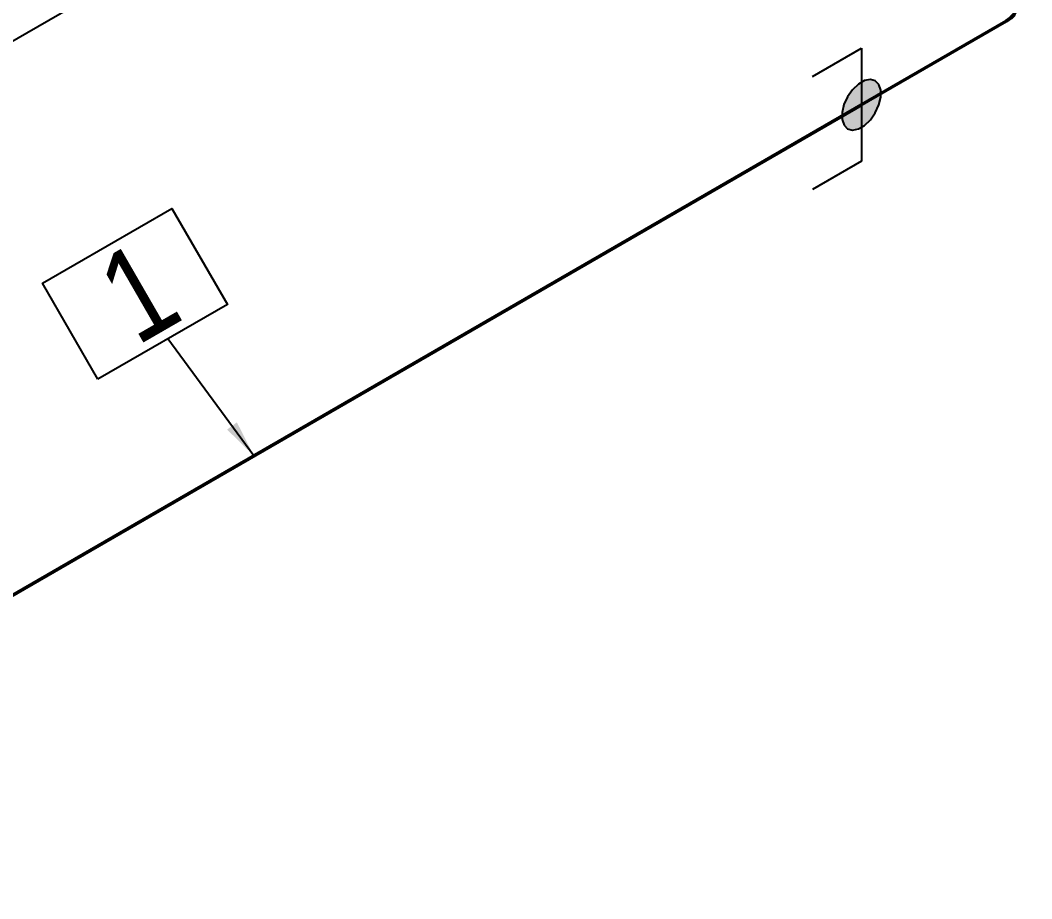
# Model space of a CAD drawing. Header units: millimetres. Extents: x 0 to 594, y 0 to 420.
# Drawn here: x 165.89 to 193.29, y 243.63 to 267.41 of the extents above; entities that cross this region are included whole.
import ezdxf
from ezdxf import colors
from ezdxf.entities.mleader import LeaderData, LeaderLine
from ezdxf.enums import TextEntityAlignment as Align
from ezdxf.math import Vec2, Vec3

# ---------------------------------------------------------------- set-up
doc = ezdxf.new("R2010")
doc.units = ezdxf.units.MM
doc.header["$LTSCALE"] = 0.25
for name, color, linetype in [('용접', 1, 'Continuous'), ('주석', 7, 'Continuous'), ('치수', 1, 'Continuous')]:
    doc.layers.add(name, color=color, linetype=linetype)
doc.layers.add('파이프 작은 보어', color=30, linetype='Continuous', lineweight=50)
doc.styles.add('AdskIsoAnnotation', font='arial.ttf', dxfattribs={"width": 0.8, "height": 1})
doc.styles.add('AdskIsoMetric', font='arial.ttf', dxfattribs={"width": 0.8, "height": 2.5})
doc.styles.add('AdskIsoMetric30', font='arial.ttf', dxfattribs={"width": 0.8, "oblique": 30, "height": 2.5})
doc.styles.get("Standard").update_dxf_attribs({"font": 'arial.ttf'})
doc.dimstyles.new('AdskIsoMetric', dxfattribs={"dimtxt": 2.5, "dimasz": 2.5, "dimexe": 1, "dimexo": 2, "dimgap": 0.8, "dimtad": 1, "dimdec": 0, "dimrnd": 1, "dimzin": 0, "dimdsep": 46, "dimtxsty": 'AdskIsoMetric', "dimcen": 0, "dimclrt": 7, "dimadec": 0, "dimazin": 0, "dimtfac": 1, "dimtdec": 0, "dimtmove": 1, "dimatfit": 3, "dimfxl": 0, "dimfrac": 2, "dimtolj": 1, "dimtzin": 0, "dimarcsym": 0})

# ---------------------------------------------------------------- blocks, each defined once
blk = doc.blocks.new('*D76')
at = {"layer": 'Defpoints', "color": 0}
for p in [(193.288, 282.78), (193.288, 267.78), (151.45, 243.625)]:
    blk.add_point(p, dxfattribs=at)
at = {"layer": '치수', "color": 0, "lineweight": -2}
for p, q in [((193.288, 270.09), (193.288, 283.935)), ((153.615, 259.875), (191.123, 281.53)), ((151.45, 245.935), (151.45, 259.78))]:
    blk.add_line(p, q, dxfattribs=at)
at = {"layer": '치수', "color": 0}
for points in [[(190.915, 281.891), (191.331, 281.17), (193.288, 282.78)], [(153.407, 260.236), (153.823, 259.514), (151.45, 258.625)]]:
    blk.add_solid(points, dxfattribs=at)
at = {"layer": '치수', "color": 7, "insert": (172.369, 273.32), "char_height": 2.5, "attachment_point": 5, "rotation": 30, "style": 'AdskIsoMetric30'}
blk.add_mtext('\\A1;4792', dxfattribs=at)
blk = doc.blocks.new('엘보우-15-Iso2DSkew90')
at = {"color": 0, "linetype": 'ByBlock', "lineweight": -2, "extrusion": (0, 0.816497, 0.57735)}
for p, q in [((-0.691, 0.399), (-5.303, 3.062)), ((-5.303, -3.062), (-0.691, -0.399))]:
    blk.add_line(p, q, dxfattribs=at)
at = {"linetype": 'ByBlock'}
blk.add_ellipse((-1.382, 0), major_axis=(-0.977, 0), ratio=0.57735, start_param=2.356194, end_param=3.926991, dxfattribs=at)
blk = doc.blocks.new('SocketWeld-1-IsoLeft')
blk.add_hatch(color=256).paths.add_polyline_path([(-0.0294, -0.0234), (-0.0291, -0.0234), (-0.0288, -0.0235), (-0.0285, -0.0236), (-0.0283, -0.0237), (-0.028, -0.0238), (-0.0277, -0.0239), (-0.0274, -0.0239), (-0.0271, -0.024), (-0.0268, -0.0241), (-0.0265, -0.0242), (-0.0263, -0.0243), (-0.026, -0.0244), (-0.0257, -0.0244), (-0.0254, -0.0245), (-0.0251, -0.0246), (-0.0248, -0.0247), (-0.0246, -0.0248), (-0.0243, -0.0249), (-0.024, -0.0249), (-0.0237, -0.025), (-0.0234, -0.0251), (-0.0231, -0.0252), (-0.0228, -0.0253), (-0.0226, -0.0254), (-0.0223, -0.0254), (-0.022, -0.0255), (-0.0217, -0.0256), (-0.0214, -0.0257), (-0.0211, -0.0258), (-0.0209, -0.0259), (-0.0206, -0.0259), (-0.0203, -0.026), (-0.02, -0.0261), (-0.0197, -0.0262), (-0.0194, -0.0263), (-0.0191, -0.0264), (-0.0189, -0.0265), (-0.0186, -0.0265), (-0.0183, -0.0266), (-0.018, -0.0267), (-0.0177, -0.0268), (-0.0174, -0.0269), (-0.0172, -0.027), (-0.0169, -0.027), (-0.0166, -0.0271), (-0.0163, -0.0272), (-0.016, -0.0273), (-0.0157, -0.0274), (-0.0155, -0.0275), (-0.0155, -0.0275), (-0.0151, -0.0275), (-0.0148, -0.0275), (-0.0145, -0.0275), (-0.0142, -0.0276), (-0.0139, -0.0276), (-0.0136, -0.0276), (-0.0132, -0.0277), (-0.0129, -0.0277), (-0.0126, -0.0277), (-0.0123, -0.0277), (-0.012, -0.0278), (-0.0117, -0.0278), (-0.0114, -0.0278), (-0.011, -0.0279), (-0.0107, -0.0279), (-0.0104, -0.0279), (-0.0101, -0.0279), (-0.0098, -0.028), (-0.0095, -0.028), (-0.0091, -0.028), (-0.0088, -0.0281), (-0.0085, -0.0281), (-0.0082, -0.0281), (-0.0079, -0.0281), (-0.0076, -0.0282), (-0.0073, -0.0282), (-0.0069, -0.0282), (-0.0066, -0.0283), (-0.0063, -0.0283), (-0.006, -0.0283), (-0.0057, -0.0283), (-0.0054, -0.0284), (-0.005, -0.0284), (-0.0047, -0.0284), (-0.0044, -0.0285), (-0.0041, -0.0285), (-0.0038, -0.0285), (-0.0035, -0.0286), (-0.0032, -0.0286), (-0.0028, -0.0286), (-0.0025, -0.0286), (-0.0022, -0.0287), (-0.0019, -0.0287), (-0.0016, -0.0287), (-0.0013, -0.0288), (-0.0009, -0.0288), (-0.0006, -0.0288), (-0.0003, -0.0288), (0, -0.0289), (0, -0.0289), (0.0003, -0.0288), (0.0006, -0.0288), (0.0009, -0.0288), (0.0013, -0.0288), (0.0016, -0.0287), (0.0019, -0.0287), (0.0022, -0.0287), (0.0025, -0.0286), (0.0028, -0.0286), (0.0032, -0.0286), (0.0035, -0.0286), (0.0038, -0.0285), (0.0041, -0.0285), (0.0044, -0.0285), (0.0047, -0.0284), (0.005, -0.0284), (0.0054, -0.0284), (0.0057, -0.0283), (0.006, -0.0283), (0.0063, -0.0283), (0.0066, -0.0283), (0.0069, -0.0282), (0.0073, -0.0282), (0.0076, -0.0282), (0.0079, -0.0281), (0.0082, -0.0281), (0.0085, -0.0281), (0.0088, -0.0281), (0.0091, -0.028), (0.0095, -0.028), (0.0098, -0.028), (0.0101, -0.0279), (0.0104, -0.0279), (0.0107, -0.0279), (0.011, -0.0279), (0.0114, -0.0278), (0.0117, -0.0278), (0.012, -0.0278), (0.0123, -0.0277), (0.0126, -0.0277), (0.0129, -0.0277), (0.0132, -0.0277), (0.0136, -0.0276), (0.0139, -0.0276), (0.0142, -0.0276), (0.0145, -0.0275), (0.0148, -0.0275), (0.0151, -0.0275), (0.0155, -0.0275), (0.0155, -0.0275), (0.0157, -0.0274), (0.016, -0.0273), (0.0163, -0.0272), (0.0166, -0.0271), (0.0169, -0.027), (0.0172, -0.027), (0.0174, -0.0269), (0.0177, -0.0268), (0.018, -0.0267), (0.0183, -0.0266), (0.0186, -0.0265), (0.0189, -0.0265), (0.0191, -0.0264), (0.0194, -0.0263), (0.0197, -0.0262), (0.02, -0.0261), (0.0203, -0.026), (0.0206, -0.0259), (0.0209, -0.0259), (0.0211, -0.0258), (0.0214, -0.0257), (0.0217, -0.0256), (0.022, -0.0255), (0.0223, -0.0254), (0.0226, -0.0254), (0.0228, -0.0253), (0.0231, -0.0252), (0.0234, -0.0251), (0.0237, -0.025), (0.024, -0.0249), (0.0243, -0.0249), (0.0246, -0.0248), (0.0248, -0.0247), (0.0251, -0.0246), (0.0254, -0.0245), (0.0257, -0.0244), (0.026, -0.0244), (0.0263, -0.0243), (0.0265, -0.0242), (0.0268, -0.0241), (0.0271, -0.024), (0.0274, -0.0239), (0.0277, -0.0239), (0.028, -0.0238), (0.0283, -0.0237), (0.0285, -0.0236), (0.0288, -0.0235), (0.0291, -0.0234), (0.0294, -0.0234), (0.0294, -0.0234), (0.0296, -0.0232), (0.0298, -0.0231), (0.0301, -0.023), (0.0303, -0.0228), (0.0305, -0.0227), (0.0307, -0.0226), (0.031, -0.0224), (0.0312, -0.0223), (0.0314, -0.0222), (0.0316, -0.0221), (0.0319, -0.0219), (0.0321, -0.0218), (0.0323, -0.0217), (0.0325, -0.0215), (0.0328, -0.0214), (0.033, -0.0213), (0.0332, -0.0211), (0.0335, -0.021), (0.0337, -0.0209), (0.0339, -0.0207), (0.0341, -0.0206), (0.0344, -0.0205), (0.0346, -0.0204), (0.0348, -0.0202), (0.035, -0.0201), (0.0353, -0.02), (0.0355, -0.0198), (0.0357, -0.0197), (0.0359, -0.0196), (0.0362, -0.0194), (0.0364, -0.0193), (0.0366, -0.0192), (0.0368, -0.0191), (0.0371, -0.0189), (0.0373, -0.0188), (0.0375, -0.0187), (0.0377, -0.0185), (0.038, -0.0184), (0.0382, -0.0183), (0.0384, -0.0181), (0.0386, -0.018), (0.0389, -0.0179), (0.0391, -0.0177), (0.0393, -0.0176), (0.0395, -0.0175), (0.0398, -0.0174), (0.04, -0.0172), (0.0402, -0.0171), (0.0405, -0.017), (0.0405, -0.017), (0.0406, -0.0168), (0.0407, -0.0166), (0.0409, -0.0165), (0.041, -0.0163), (0.0412, -0.0161), (0.0413, -0.016), (0.0415, -0.0158), (0.0416, -0.0157), (0.0418, -0.0155), (0.0419, -0.0153), (0.042, -0.0152), (0.0422, -0.015), (0.0423, -0.0148), (0.0425, -0.0147), (0.0426, -0.0145), (0.0428, -0.0143), (0.0429, -0.0142), (0.0431, -0.014), (0.0432, -0.0138), (0.0433, -0.0137), (0.0435, -0.0135), (0.0436, -0.0134), (0.0438, -0.0132), (0.0439, -0.013), (0.0441, -0.0129), (0.0442, -0.0127), (0.0444, -0.0125), (0.0445, -0.0124), (0.0447, -0.0122), (0.0448, -0.012), (0.0449, -0.0119), (0.0451, -0.0117), (0.0452, -0.0115), (0.0454, -0.0114), (0.0455, -0.0112), (0.0457, -0.0111), (0.0458, -0.0109), (0.046, -0.0107), (0.0461, -0.0106), (0.0462, -0.0104), (0.0464, -0.0102), (0.0465, -0.0101), (0.0467, -0.0099), (0.0468, -0.0097), (0.047, -0.0096), (0.0471, -0.0094), (0.0473, -0.0092), (0.0474, -0.0091), (0.0476, -0.0089), (0.0476, -0.0089), (0.0476, -0.0087), (0.0477, -0.0086), (0.0477, -0.0084), (0.0478, -0.0082), (0.0478, -0.008), (0.0479, -0.0078), (0.0479, -0.0076), (0.048, -0.0075), (0.048, -0.0073), (0.0481, -0.0071), (0.0481, -0.0069), (0.0482, -0.0067), (0.0482, -0.0066), (0.0483, -0.0064), (0.0483, -0.0062), (0.0484, -0.006), (0.0484, -0.0058), (0.0485, -0.0056), (0.0485, -0.0055), (0.0486, -0.0053), (0.0486, -0.0051), (0.0487, -0.0049), (0.0487, -0.0047), (0.0488, -0.0046), (0.0488, -0.0044), (0.0489, -0.0042), (0.0489, -0.004), (0.049, -0.0038), (0.049, -0.0036), (0.0491, -0.0035), (0.0491, -0.0033), (0.0492, -0.0031), (0.0492, -0.0029), (0.0493, -0.0027), (0.0493, -0.0025), (0.0494, -0.0024), (0.0494, -0.0022), (0.0495, -0.002), (0.0495, -0.0018), (0.0496, -0.0016), (0.0496, -0.0015), (0.0497, -0.0013), (0.0497, -0.0011), (0.0498, -0.0009), (0.0498, -0.0007), (0.0499, -0.0005), (0.0499, -0.0004), (0.05, -0.0002), (0.05, 0), (0.05, 0), (0.05, 0.0002), (0.0499, 0.0004), (0.0499, 0.0005), (0.0498, 0.0007), (0.0498, 0.0009), (0.0497, 0.0011), (0.0497, 0.0013), (0.0496, 0.0015), (0.0496, 0.0016), (0.0495, 0.0018), (0.0495, 0.002), (0.0494, 0.0022), (0.0494, 0.0024), (0.0493, 0.0025), (0.0493, 0.0027), (0.0492, 0.0029), (0.0492, 0.0031), (0.0491, 0.0033), (0.0491, 0.0035), (0.049, 0.0036), (0.049, 0.0038), (0.0489, 0.004), (0.0489, 0.0042), (0.0488, 0.0044), (0.0488, 0.0046), (0.0487, 0.0047), (0.0487, 0.0049), (0.0486, 0.0051), (0.0486, 0.0053), (0.0485, 0.0055), (0.0485, 0.0056), (0.0484, 0.0058), (0.0484, 0.006), (0.0483, 0.0062), (0.0483, 0.0064), (0.0482, 0.0066), (0.0482, 0.0067), (0.0481, 0.0069), (0.0481, 0.0071), (0.048, 0.0073), (0.048, 0.0075), (0.0479, 0.0076), (0.0479, 0.0078), (0.0478, 0.008), (0.0478, 0.0082), (0.0477, 0.0084), (0.0477, 0.0086), (0.0476, 0.0087), (0.0476, 0.0089), (0.0476, 0.0089), (0.0474, 0.0091), (0.0473, 0.0092), (0.0471, 0.0094), (0.047, 0.0096), (0.0468, 0.0097), (0.0467, 0.0099), (0.0465, 0.0101), (0.0464, 0.0102), (0.0462, 0.0104), (0.0461, 0.0106), (0.046, 0.0107), (0.0458, 0.0109), (0.0457, 0.0111), (0.0455, 0.0112), (0.0454, 0.0114), (0.0452, 0.0115), (0.0451, 0.0117), (0.0449, 0.0119), (0.0448, 0.012), (0.0447, 0.0122), (0.0445, 0.0124), (0.0444, 0.0125), (0.0442, 0.0127), (0.0441, 0.0129), (0.0439, 0.013), (0.0438, 0.0132), (0.0436, 0.0134), (0.0435, 0.0135), (0.0433, 0.0137), (0.0432, 0.0138), (0.0431, 0.014), (0.0429, 0.0142), (0.0428, 0.0143), (0.0426, 0.0145), (0.0425, 0.0147), (0.0423, 0.0148), (0.0422, 0.015), (0.042, 0.0152), (0.0419, 0.0153), (0.0418, 0.0155), (0.0416, 0.0157), (0.0415, 0.0158), (0.0413, 0.016), (0.0412, 0.0161), (0.041, 0.0163), (0.0409, 0.0165), (0.0407, 0.0166), (0.0406, 0.0168), (0.0405, 0.017), (0.0405, 0.017), (0.0402, 0.0171), (0.04, 0.0172), (0.0398, 0.0174), (0.0395, 0.0175), (0.0393, 0.0176), (0.0391, 0.0177), (0.0389, 0.0179), (0.0386, 0.018), (0.0384, 0.0181), (0.0382, 0.0183), (0.038, 0.0184), (0.0377, 0.0185), (0.0375, 0.0187), (0.0373, 0.0188), (0.0371, 0.0189), (0.0368, 0.0191), (0.0366, 0.0192), (0.0364, 0.0193), (0.0362, 0.0194), (0.0359, 0.0196), (0.0357, 0.0197), (0.0355, 0.0198), (0.0353, 0.02), (0.035, 0.0201), (0.0348, 0.0202), (0.0346, 0.0204), (0.0344, 0.0205), (0.0341, 0.0206), (0.0339, 0.0207), (0.0337, 0.0209), (0.0335, 0.021), (0.0332, 0.0211), (0.033, 0.0213), (0.0328, 0.0214), (0.0325, 0.0215), (0.0323, 0.0217), (0.0321, 0.0218), (0.0319, 0.0219), (0.0316, 0.0221), (0.0314, 0.0222), (0.0312, 0.0223), (0.031, 0.0224), (0.0307, 0.0226), (0.0305, 0.0227), (0.0303, 0.0228), (0.0301, 0.023), (0.0298, 0.0231), (0.0296, 0.0232), (0.0294, 0.0234), (0.0294, 0.0234), (0.0291, 0.0234), (0.0288, 0.0235), (0.0285, 0.0236), (0.0283, 0.0237), (0.028, 0.0238), (0.0277, 0.0239), (0.0274, 0.0239), (0.0271, 0.024), (0.0268, 0.0241), (0.0265, 0.0242), (0.0263, 0.0243), (0.026, 0.0244), (0.0257, 0.0244), (0.0254, 0.0245), (0.0251, 0.0246), (0.0248, 0.0247), (0.0246, 0.0248), (0.0243, 0.0249), (0.024, 0.0249), (0.0237, 0.025), (0.0234, 0.0251), (0.0231, 0.0252), (0.0228, 0.0253), (0.0226, 0.0254), (0.0223, 0.0254), (0.022, 0.0255), (0.0217, 0.0256), (0.0214, 0.0257), (0.0211, 0.0258), (0.0209, 0.0259), (0.0206, 0.0259), (0.0203, 0.026), (0.02, 0.0261), (0.0197, 0.0262), (0.0194, 0.0263), (0.0191, 0.0264), (0.0189, 0.0265), (0.0186, 0.0265), (0.0183, 0.0266), (0.018, 0.0267), (0.0177, 0.0268), (0.0174, 0.0269), (0.0172, 0.027), (0.0169, 0.027), (0.0166, 0.0271), (0.0163, 0.0272), (0.016, 0.0273), (0.0157, 0.0274), (0.0155, 0.0275), (0.0155, 0.0275), (0.0151, 0.0275), (0.0148, 0.0275), (0.0145, 0.0275), (0.0142, 0.0276), (0.0139, 0.0276), (0.0136, 0.0276), (0.0132, 0.0277), (0.0129, 0.0277), (0.0126, 0.0277), (0.0123, 0.0277), (0.012, 0.0278), (0.0117, 0.0278), (0.0114, 0.0278), (0.011, 0.0279), (0.0107, 0.0279), (0.0104, 0.0279), (0.0101, 0.0279), (0.0098, 0.028), (0.0095, 0.028), (0.0091, 0.028), (0.0088, 0.0281), (0.0085, 0.0281), (0.0082, 0.0281), (0.0079, 0.0281), (0.0076, 0.0282), (0.0073, 0.0282), (0.0069, 0.0282), (0.0066, 0.0283), (0.0063, 0.0283), (0.006, 0.0283), (0.0057, 0.0283), (0.0054, 0.0284), (0.005, 0.0284), (0.0047, 0.0284), (0.0044, 0.0285), (0.0041, 0.0285), (0.0038, 0.0285), (0.0035, 0.0286), (0.0032, 0.0286), (0.0028, 0.0286), (0.0025, 0.0286), (0.0022, 0.0287), (0.0019, 0.0287), (0.0016, 0.0287), (0.0013, 0.0288), (0.0009, 0.0288), (0.0006, 0.0288), (0.0003, 0.0288), (0, 0.0289), (0, 0.0289), (-0.0003, 0.0288), (-0.0006, 0.0288), (-0.0009, 0.0288), (-0.0013, 0.0288), (-0.0016, 0.0287), (-0.0019, 0.0287), (-0.0022, 0.0287), (-0.0025, 0.0286), (-0.0028, 0.0286), (-0.0032, 0.0286), (-0.0035, 0.0286), (-0.0038, 0.0285), (-0.0041, 0.0285), (-0.0044, 0.0285), (-0.0047, 0.0284), (-0.005, 0.0284), (-0.0054, 0.0284), (-0.0057, 0.0283), (-0.006, 0.0283), (-0.0063, 0.0283), (-0.0066, 0.0283), (-0.0069, 0.0282), (-0.0073, 0.0282), (-0.0076, 0.0282), (-0.0079, 0.0281), (-0.0082, 0.0281), (-0.0085, 0.0281), (-0.0088, 0.0281), (-0.0091, 0.028), (-0.0095, 0.028), (-0.0098, 0.028), (-0.0101, 0.0279), (-0.0104, 0.0279), (-0.0107, 0.0279), (-0.011, 0.0279), (-0.0114, 0.0278), (-0.0117, 0.0278), (-0.012, 0.0278), (-0.0123, 0.0277), (-0.0126, 0.0277), (-0.0129, 0.0277), (-0.0132, 0.0277), (-0.0136, 0.0276), (-0.0139, 0.0276), (-0.0142, 0.0276), (-0.0145, 0.0275), (-0.0148, 0.0275), (-0.0151, 0.0275), (-0.0155, 0.0275), (-0.0155, 0.0275), (-0.0157, 0.0274), (-0.016, 0.0273), (-0.0163, 0.0272), (-0.0166, 0.0271), (-0.0169, 0.027), (-0.0172, 0.027), (-0.0174, 0.0269), (-0.0177, 0.0268), (-0.018, 0.0267), (-0.0183, 0.0266), (-0.0186, 0.0265), (-0.0189, 0.0265), (-0.0191, 0.0264), (-0.0194, 0.0263), (-0.0197, 0.0262), (-0.02, 0.0261), (-0.0203, 0.026), (-0.0206, 0.0259), (-0.0209, 0.0259), (-0.0211, 0.0258), (-0.0214, 0.0257), (-0.0217, 0.0256), (-0.022, 0.0255), (-0.0223, 0.0254), (-0.0226, 0.0254), (-0.0228, 0.0253), (-0.0231, 0.0252), (-0.0234, 0.0251), (-0.0237, 0.025), (-0.024, 0.0249), (-0.0243, 0.0249), (-0.0246, 0.0248), (-0.0248, 0.0247), (-0.0251, 0.0246), (-0.0254, 0.0245), (-0.0257, 0.0244), (-0.026, 0.0244), (-0.0263, 0.0243), (-0.0265, 0.0242), (-0.0268, 0.0241), (-0.0271, 0.024), (-0.0274, 0.0239), (-0.0277, 0.0239), (-0.028, 0.0238), (-0.0283, 0.0237), (-0.0285, 0.0236), (-0.0288, 0.0235), (-0.0291, 0.0234), (-0.0294, 0.0234), (-0.0294, 0.0234), (-0.0296, 0.0232), (-0.0298, 0.0231), (-0.0301, 0.023), (-0.0303, 0.0228), (-0.0305, 0.0227), (-0.0307, 0.0226), (-0.031, 0.0224), (-0.0312, 0.0223), (-0.0314, 0.0222), (-0.0316, 0.0221), (-0.0319, 0.0219), (-0.0321, 0.0218), (-0.0323, 0.0217), (-0.0325, 0.0215), (-0.0328, 0.0214), (-0.033, 0.0213), (-0.0332, 0.0211), (-0.0335, 0.021), (-0.0337, 0.0209), (-0.0339, 0.0207), (-0.0341, 0.0206), (-0.0344, 0.0205), (-0.0346, 0.0204), (-0.0348, 0.0202), (-0.035, 0.0201), (-0.0353, 0.02), (-0.0355, 0.0198), (-0.0357, 0.0197), (-0.0359, 0.0196), (-0.0362, 0.0194), (-0.0364, 0.0193), (-0.0366, 0.0192), (-0.0368, 0.0191), (-0.0371, 0.0189), (-0.0373, 0.0188), (-0.0375, 0.0187), (-0.0377, 0.0185), (-0.038, 0.0184), (-0.0382, 0.0183), (-0.0384, 0.0181), (-0.0386, 0.018), (-0.0389, 0.0179), (-0.0391, 0.0177), (-0.0393, 0.0176), (-0.0395, 0.0175), (-0.0398, 0.0174), (-0.04, 0.0172), (-0.0402, 0.0171), (-0.0405, 0.017), (-0.0405, 0.017), (-0.0406, 0.0168), (-0.0407, 0.0166), (-0.0409, 0.0165), (-0.041, 0.0163), (-0.0412, 0.0161), (-0.0413, 0.016), (-0.0415, 0.0158), (-0.0416, 0.0157), (-0.0418, 0.0155), (-0.0419, 0.0153), (-0.042, 0.0152), (-0.0422, 0.015), (-0.0423, 0.0148), (-0.0425, 0.0147), (-0.0426, 0.0145), (-0.0428, 0.0143), (-0.0429, 0.0142), (-0.0431, 0.014), (-0.0432, 0.0138), (-0.0433, 0.0137), (-0.0435, 0.0135), (-0.0436, 0.0134), (-0.0438, 0.0132), (-0.0439, 0.013), (-0.0441, 0.0129), (-0.0442, 0.0127), (-0.0444, 0.0125), (-0.0445, 0.0124), (-0.0447, 0.0122), (-0.0448, 0.012), (-0.0449, 0.0119), (-0.0451, 0.0117), (-0.0452, 0.0115), (-0.0454, 0.0114), (-0.0455, 0.0112), (-0.0457, 0.0111), (-0.0458, 0.0109), (-0.046, 0.0107), (-0.0461, 0.0106), (-0.0462, 0.0104), (-0.0464, 0.0102), (-0.0465, 0.0101), (-0.0467, 0.0099), (-0.0468, 0.0097), (-0.047, 0.0096), (-0.0471, 0.0094), (-0.0473, 0.0092), (-0.0474, 0.0091), (-0.0476, 0.0089), (-0.0476, 0.0089), (-0.0476, 0.0087), (-0.0477, 0.0086), (-0.0477, 0.0084), (-0.0478, 0.0082), (-0.0478, 0.008), (-0.0479, 0.0078), (-0.0479, 0.0076), (-0.048, 0.0075), (-0.048, 0.0073), (-0.0481, 0.0071), (-0.0481, 0.0069), (-0.0482, 0.0067), (-0.0482, 0.0066), (-0.0483, 0.0064), (-0.0483, 0.0062), (-0.0484, 0.006), (-0.0484, 0.0058), (-0.0485, 0.0056), (-0.0485, 0.0055), (-0.0486, 0.0053), (-0.0486, 0.0051), (-0.0487, 0.0049), (-0.0487, 0.0047), (-0.0488, 0.0046), (-0.0488, 0.0044), (-0.0489, 0.0042), (-0.0489, 0.004), (-0.049, 0.0038), (-0.049, 0.0036), (-0.0491, 0.0035), (-0.0491, 0.0033), (-0.0492, 0.0031), (-0.0492, 0.0029), (-0.0493, 0.0027), (-0.0493, 0.0025), (-0.0494, 0.0024), (-0.0494, 0.0022), (-0.0495, 0.002), (-0.0495, 0.0018), (-0.0496, 0.0016), (-0.0496, 0.0015), (-0.0497, 0.0013), (-0.0497, 0.0011), (-0.0498, 0.0009), (-0.0498, 0.0007), (-0.0499, 0.0005), (-0.0499, 0.0004), (-0.05, 0.0002), (-0.05, 0), (-0.05, 0), (-0.05, -0.0002), (-0.0499, -0.0004), (-0.0499, -0.0005), (-0.0498, -0.0007), (-0.0498, -0.0009), (-0.0497, -0.0011), (-0.0497, -0.0013), (-0.0496, -0.0015), (-0.0496, -0.0016), (-0.0495, -0.0018), (-0.0495, -0.002), (-0.0494, -0.0022), (-0.0494, -0.0024), (-0.0493, -0.0025), (-0.0493, -0.0027), (-0.0492, -0.0029), (-0.0492, -0.0031), (-0.0491, -0.0033), (-0.0491, -0.0035), (-0.049, -0.0036), (-0.049, -0.0038), (-0.0489, -0.004), (-0.0489, -0.0042), (-0.0488, -0.0044), (-0.0488, -0.0046), (-0.0487, -0.0047), (-0.0487, -0.0049), (-0.0486, -0.0051), (-0.0486, -0.0053), (-0.0485, -0.0055), (-0.0485, -0.0056), (-0.0484, -0.0058), (-0.0484, -0.006), (-0.0483, -0.0062), (-0.0483, -0.0064), (-0.0482, -0.0066), (-0.0482, -0.0067), (-0.0481, -0.0069), (-0.0481, -0.0071), (-0.048, -0.0073), (-0.048, -0.0075), (-0.0479, -0.0076), (-0.0479, -0.0078), (-0.0478, -0.008), (-0.0478, -0.0082), (-0.0477, -0.0084), (-0.0477, -0.0086), (-0.0476, -0.0087), (-0.0476, -0.0089), (-0.0476, -0.0089), (-0.0474, -0.0091), (-0.0473, -0.0092), (-0.0471, -0.0094), (-0.047, -0.0096), (-0.0468, -0.0097), (-0.0467, -0.0099), (-0.0465, -0.0101), (-0.0464, -0.0102), (-0.0462, -0.0104), (-0.0461, -0.0106), (-0.046, -0.0107), (-0.0458, -0.0109), (-0.0457, -0.0111), (-0.0455, -0.0112), (-0.0454, -0.0114), (-0.0452, -0.0115), (-0.0451, -0.0117), (-0.0449, -0.0119), (-0.0448, -0.012), (-0.0447, -0.0122), (-0.0445, -0.0124), (-0.0444, -0.0125), (-0.0442, -0.0127), (-0.0441, -0.0129), (-0.0439, -0.013), (-0.0438, -0.0132), (-0.0436, -0.0134), (-0.0435, -0.0135), (-0.0433, -0.0137), (-0.0432, -0.0138), (-0.0431, -0.014), (-0.0429, -0.0142), (-0.0428, -0.0143), (-0.0426, -0.0145), (-0.0425, -0.0147), (-0.0423, -0.0148), (-0.0422, -0.015), (-0.042, -0.0152), (-0.0419, -0.0153), (-0.0418, -0.0155), (-0.0416, -0.0157), (-0.0415, -0.0158), (-0.0413, -0.016), (-0.0412, -0.0161), (-0.041, -0.0163), (-0.0409, -0.0165), (-0.0407, -0.0166), (-0.0406, -0.0168), (-0.0405, -0.017), (-0.0405, -0.017), (-0.0402, -0.0171), (-0.04, -0.0172), (-0.0398, -0.0174), (-0.0395, -0.0175), (-0.0393, -0.0176), (-0.0391, -0.0177), (-0.0389, -0.0179), (-0.0386, -0.018), (-0.0384, -0.0181), (-0.0382, -0.0183), (-0.038, -0.0184), (-0.0377, -0.0185), (-0.0375, -0.0187), (-0.0373, -0.0188), (-0.0371, -0.0189), (-0.0368, -0.0191), (-0.0366, -0.0192), (-0.0364, -0.0193), (-0.0362, -0.0194), (-0.0359, -0.0196), (-0.0357, -0.0197), (-0.0355, -0.0198), (-0.0353, -0.02), (-0.035, -0.0201), (-0.0348, -0.0202), (-0.0346, -0.0204), (-0.0344, -0.0205), (-0.0341, -0.0206), (-0.0339, -0.0207), (-0.0337, -0.0209), (-0.0335, -0.021), (-0.0332, -0.0211), (-0.033, -0.0213), (-0.0328, -0.0214), (-0.0325, -0.0215), (-0.0323, -0.0217), (-0.0321, -0.0218), (-0.0319, -0.0219), (-0.0316, -0.0221), (-0.0314, -0.0222), (-0.0312, -0.0223), (-0.031, -0.0224), (-0.0307, -0.0226), (-0.0305, -0.0227), (-0.0303, -0.0228), (-0.0301, -0.023), (-0.0298, -0.0231), (-0.0296, -0.0232)], flags=0)
at = {"color": 0, "linetype": 'ByBlock', "lineweight": -2, "extrusion": (0, 0.816497, 0.57735)}
for p, q in [((0, 0.1021), (0.0884, 0.051)), ((0.0884, 0.051), (-0.0884, -0.051)), ((-0.0294, 0.0234), (-0.0405, 0.017)), ((-0.0155, 0.0275), (-0.0294, 0.0234)), ((0, 0.0289), (-0.0155, 0.0275)), ((0.0155, 0.0275), (0, 0.0289)), ((0.0294, 0.0234), (0.0155, 0.0275)), ((0.0405, 0.017), (0.0294, 0.0234)), ((-0.0476, 0.0089), (-0.05, 0)), ((-0.05, 0), (-0.0476, -0.0089)), ((-0.0405, 0.017), (-0.0476, 0.0089)), ((0.0476, 0.0089), (0.0405, 0.017)), ((0.05, 0), (0.0476, 0.0089)), ((0.0476, -0.0089), (0.05, 0)), ((-0.0884, -0.051), (-0.1768, 0)), ((-0.0476, -0.0089), (-0.0405, -0.017)), ((-0.0405, -0.017), (-0.0294, -0.0234)), ((0.0294, -0.0234), (0.0405, -0.017)), ((0.0405, -0.017), (0.0476, -0.0089)), ((-0.0294, -0.0234), (-0.0155, -0.0275)), ((-0.0155, -0.0275), (0, -0.0289)), ((0, -0.0289), (0.0155, -0.0275)), ((0.0155, -0.0275), (0.0294, -0.0234))]:
    blk.add_line(p, q, dxfattribs=at)
blk = doc.blocks.new('AnnoRect')
at = {"color": 0, "linetype": 'ByBlock', "lineweight": -2}
blk.add_wipeout([(-0.81, -0.6), (-0.81, 0.6), (0.81, 0.6), (0.81, -0.6)], dxfattribs=at)
blk.add_lwpolyline([(-0.81, -0.6), (-0.81, 0.6), (0.81, 0.6), (0.81, -0.6)], close=True, dxfattribs=at)
at = {"color": 0, "linetype": 'ByBlock', "lineweight": -2, "style": 'AdskIsoAnnotation', "width": 0.8}
blk.add_attdef('XX', text='', height=1, dxfattribs=at).set_placement((0, 0), align=Align.MIDDLE_CENTER)

msp = doc.modelspace()

# ---------------------------------------------------------------- linework, layer by layer
at = {"layer": '파이프 작은 보어'}
msp.add_lwpolyline([(156.0624, 246.2881), (188.6759, 265.1175)], dxfattribs=at)

# ---------------------------------------------------------------- block references
at = {"layer": '용접', "xscale": 15, "yscale": 15, "zscale": 15, "rotation": 60.00000000593933}
msp.add_blockref('SocketWeld-1-IsoLeft', (188.6759, 265.1175), dxfattribs=at)
at = {"layer": '파이프 작은 보어'}
msp.add_blockref('엘보우-15-Iso2DSkew90', (193.2881, 267.7804), dxfattribs=at)

# ---------------------------------------------------------------- dimensions: what is measured, and where the dimension line sits
at = {"layer": '치수'}
dim = msp.add_linear_dim(base=(193.2881, 282.7804), p1=(151.4501, 243.6252), p2=(193.2881, 267.7804), angle=30, text='4792', dimstyle='AdskIsoMetric', override={"dimtad": 0, "dimlfac": 99.194523, "dimtxsty": 'AdskIsoMetric30', "dimse1": 0, "dimse2": 0, "dimsd1": 0, "dimsd2": 0, "dimtmove": 1}, dxfattribs=at)
dim.commit()
dim.dimension.update_dxf_attribs({"geometry": '*D76', "text_midpoint": (172.3691, 273.3197), "dimtype": 160})

# ---------------------------------------------------------------- leaders
at = {"layer": '주석'}
ml = msp.add_multileader_mtext('Standard', dxfattribs=at)
ml.set_content('')
ml.set_leader_properties()
ml.build(insert=Vec2(0, 0))
ml.multileader.update_dxf_attribs({"dogleg_length": 0, "arrow_head_size": 0})
ctx = ml.context
ctx.base_point, ctx.arrow_head_size = Vec3(169.8937, 258.7839), 0
notes = []
notes.append((ctx, [(0, (1, 1, 0), (169.8937, 258.7839), (-1, 0), 0, [(0, [(172.221, 255.6173)], 0, [])])]))
ctx.mtext, ml.multileader.dxf.content_type = None, 0
for ctx, leaders in notes:
    for number, flags, end, landing, length, lines in leaders:
        leader = LeaderData()
        leader.index, (leader.has_last_leader_line, leader.has_dogleg_vector, leader.attachment_direction) = number, flags
        leader.last_leader_point, leader.dogleg_vector, leader.dogleg_length = Vec3(end), Vec3(landing), length
        for number, points, colour, breaks in lines:
            line = LeaderLine()
            line.index, line.vertices, line.color, line.breaks = number, Vec3.list(points), colors.encode_raw_color(colour), breaks
            leader.lines.append(line)
        ctx.leaders.append(leader)

# ---------------------------------------------------------------- next in the draw order: block references
ref = msp.add_blockref('AnnoRect', (169, 260), dxfattribs=dict(at, xscale=2.5, yscale=2.5, zscale=2.5, rotation=30.0000000145968))
ref.add_attrib('XX_001', '1', (169.0451, 258.5767), dxfattribs={"layer": '0', "color": 0, "linetype": 'ByBlock', "lineweight": -2, "height": 2.5, "rotation": 30, "style": 'AdskIsoAnnotation', "width": 0.8})

doc.saveas('drawing.dxf')
